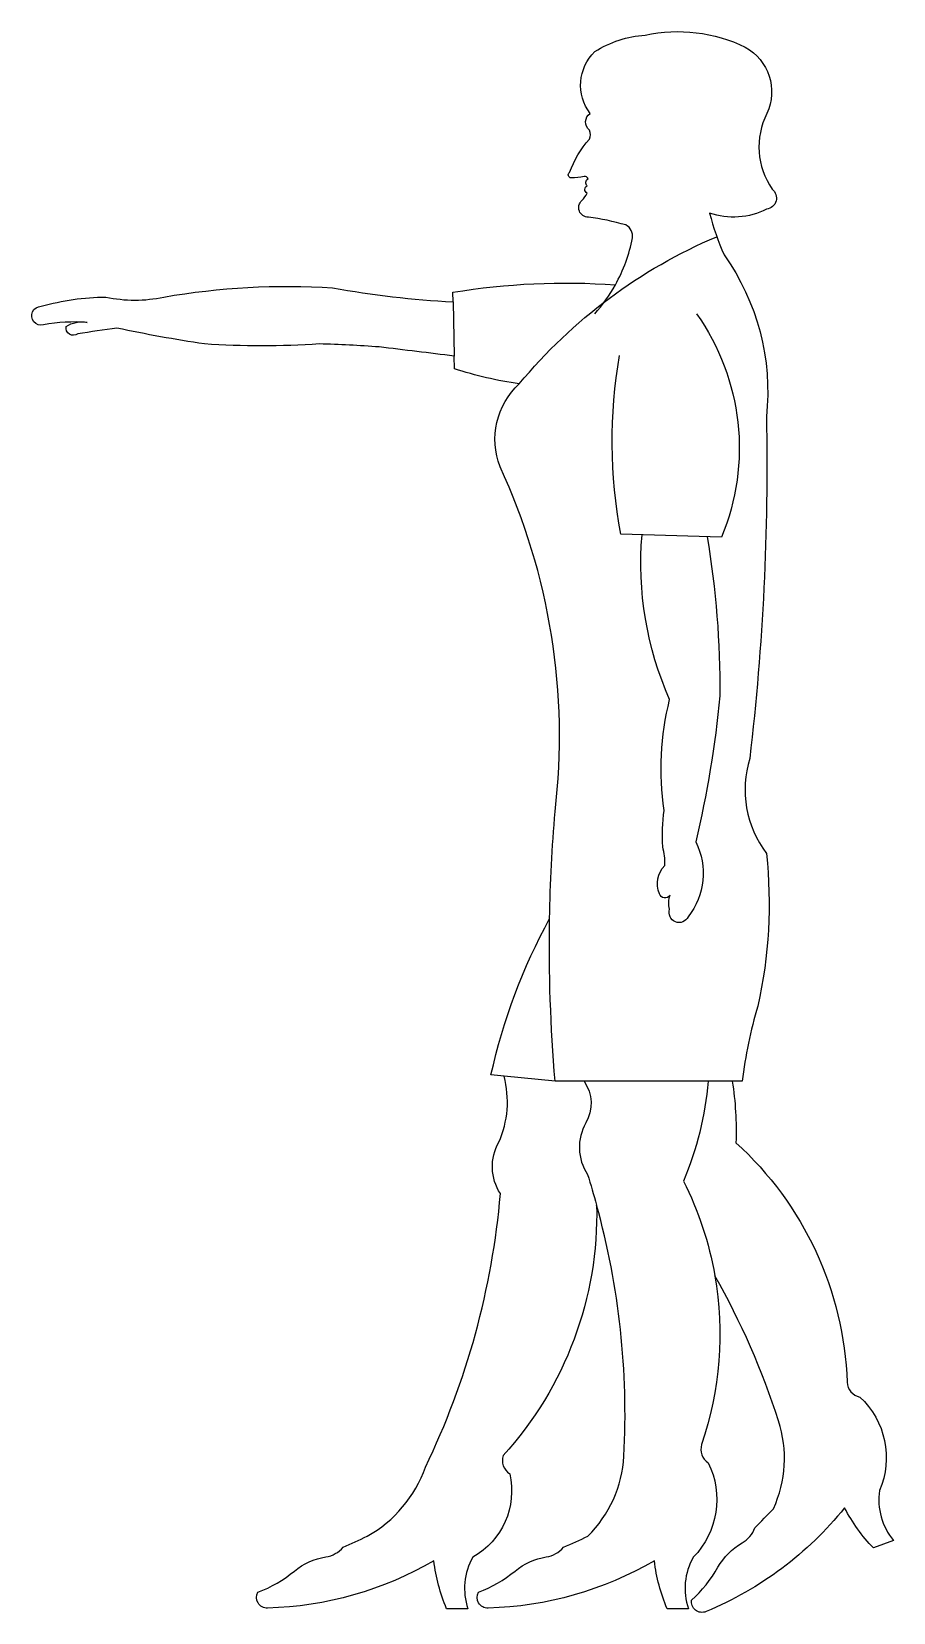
# Model space of a CAD drawing. Extents: x 19.34 to 20.24, y 17.93 to 19.58.
import ezdxf

# ---------------------------------------------------------------- set-up
doc = ezdxf.new("R2010")
doc.units = 0
doc.layers.get('0').update_dxf_attribs({"linetype": 'CONTINUOUS'})
doc.layers.add('CONTORXXNP----00', color=255, linetype='CONTINUOUS')

msp = doc.modelspace()

# ---------------------------------------------------------------- linework, layer by layer
at = {"color": 0}
for points in [[(19.8513, 19.2103, -0.042228), (19.7836, 19.2261), (19.7834, 19.2393, 0.001634), (19.7052, 19.2488, 0.014255), (19.6428, 19.252, -0.033977), (19.5228, 19.252, -0.015776), (19.4316, 19.2685, 0.009559), (19.3906, 19.2624, -0.6708), (19.3785, 19.27, -0.207267), (19.4006, 19.2744, 0.066082), (19.3549, 19.2718, -1.139409), (19.3524, 19.2912, -0.068429), (19.42, 19.3009, 0.10647), (19.4804, 19.3009, -0.058648), (19.6566, 19.3105, 0.033054), (19.7823, 19.2959), (19.7821, 19.3058, -0.059064), (19.9516, 19.3136, 0.07943), (19.9694, 19.3625, 0.315384), (19.9626, 19.376, 0.038811), (19.9234, 19.3842, -0.688492), (19.9166, 19.4016, 0.077851), (19.9221, 19.4093, -0.674979), (19.9223, 19.4167, -0.538846), (19.9231, 19.4241, 0.343291), (19.919, 19.4267, -0.0623), (19.9055, 19.4251, -0.750174), (19.9039, 19.4307, -0.094374), (19.9245, 19.4654, 0.204332), (19.9245, 19.4749, -0.50175), (19.9253, 19.4923, -0.380679), (19.9302, 19.5568, -0.123244), (19.9828, 19.574, -0.16802), (20.0871, 19.5614, -0.395475), (20.1096, 19.4923, 0.273222), (20.1152, 19.4133, -0.669601), (20.1094, 19.3926, -0.203998), (20.0499, 19.3883, 0.039627), (20.065, 19.3448, -0.183019), (20.1092, 19.1761, -0.033919), (20.0918, 18.8198, 0.241544), (20.1092, 18.7208, -0.082466), (20.1002, 18.5617, 0.042566), (20.0839, 18.4833), (20.0736, 18.4833, -0.04637), (20.0774, 18.4192, -0.202005), (20.1934, 18.1695, 0.350769), (20.2066, 18.1541, -0.317249), (20.2273, 18.0566, 0.215295), (20.2417, 18.0046), (20.2209, 17.9967, -0.070328), (20.1907, 18.0385, -0.1251), (20.0463, 17.9304, -0.584237), (20.031, 17.9424, 0.08168), (20.0586, 17.9766, -0.133718), (20.0839, 18.002, 0.177776), (20.0971, 18.0178, 0.007424), (20.1165, 18.0376, 0.187588), (20.1219, 18.1291, 0.05068), (20.0554, 18.2806, -0.126419), (20.0416, 18.1046, 0.350769), (20.0485, 18.0856, -0.317249), (20.0329, 17.9871, 0.215295), (20.0278, 17.9334), (20.0056, 17.9334, -0.070328), (19.9923, 17.9833, -0.1251), (19.8188, 17.934, -0.584237), (19.8088, 17.9506, 0.08168), (19.8469, 17.9727, -0.133718), (19.8795, 17.9874, 0.177776), (19.8976, 17.9974, 0.007424), (19.9228, 18.009, 0.187588), (19.9605, 18.0925, 0.080956), (19.932, 18.3542, -0.192883), (19.8346, 18.0931, 0.350769), (19.8414, 18.0741, -0.33246), (19.8028, 17.9871, 0.215295), (19.7978, 17.9334), (19.7755, 17.9334, -0.070328), (19.7622, 17.9833, -0.1251), (19.5887, 17.934, -0.584237), (19.5787, 17.9506, 0.08168), (19.6168, 17.9727, -0.133718), (19.6495, 17.9874, 0.177776), (19.6675, 17.9974, 0.007424), (19.6927, 18.009, 0.18251), (19.7534, 18.081, 0.091407), (19.8317, 18.3661, -0.284462), (19.83, 18.4197, 0.172379), (19.8354, 18.4885), (19.8218, 18.4899, -0.069415), (19.883, 18.653, -0.016657), (19.8887, 18.7645, 0.138495), (19.8313, 19.124, -0.308201), (19.8513, 19.2103, -0.120699)], [(19.8513, 19.2103, -0.120699), (20.0574, 19.3638, -0.104048)], [(19.93, 19.2834, 0.056437), (19.9516, 19.3136, 0.315384)], [(19.7823, 19.2959), (19.7834, 19.2393, 0.074521)], [(20.0362, 19.2834, -0.258614), (20.0623, 19.0505), (19.9574, 19.0537, -0.089989), (19.9559, 19.2398, -1.102247)], [(20.0473, 19.051, -0.042788), (20.0607, 18.885, -0.033128), (20.0354, 18.7328, -0.292644), (20.0276, 18.6548, -0.946519), (20.0082, 18.6626, -0.142703), (20.0086, 18.6774, -0.663151), (19.9976, 18.6788, -0.292844), (20.0031, 18.7084, 0.086588), (20.001, 18.7277, -0.050512), (20.0024, 18.7656, -0.097497), (20.0082, 18.8812, -0.126231), (19.9794, 19.053, 13.456327)], [(20.0736, 18.4833), (19.8887, 18.4833, -0.025345), (19.883, 18.653, 0.138495)], [(19.8887, 18.4833), (19.8354, 18.4885, -0.069415)], [(19.919, 18.4833, -0.289148), (19.9208, 18.4398, 0.284462), (19.9225, 18.3862, -0.010218), (19.932, 18.3542, -0.187588)], [(20.0485, 18.4833, -0.077679), (20.0226, 18.3793, -0.073704), (20.0554, 18.2806, 0.350769)]]:
    msp.add_lwpolyline(points, format="xyb", dxfattribs=at)
at = {"layer": 'CONTORXXNP----00'}
msp.add_lwpolyline([(19.8513, 19.2103, -0.042228), (19.7836, 19.2261), (19.7834, 19.2393, 0.001634), (19.7052, 19.2488, 0.014255), (19.6428, 19.252, -0.033977), (19.5228, 19.252, -0.015776), (19.4316, 19.2685, 0.009559), (19.3906, 19.2624, -0.6708), (19.3785, 19.27, -0.207267), (19.4006, 19.2744, 0.066082), (19.3549, 19.2718, -1.139409), (19.3524, 19.2912, -0.068429), (19.42, 19.3009, 0.10647), (19.4804, 19.3009, -0.058648), (19.6566, 19.3105, 0.033054), (19.7823, 19.2959), (19.7821, 19.3058, -0.059064), (19.9516, 19.3136, 0.07943), (19.9694, 19.3625, 0.315384), (19.9626, 19.376, 0.038811), (19.9234, 19.3842, -0.688492), (19.9166, 19.4016, 0.077851), (19.9221, 19.4093, -0.674979), (19.9223, 19.4167, -0.538846), (19.9231, 19.4241, 0.343291), (19.919, 19.4267, -0.0623), (19.9055, 19.4251, -0.750174), (19.9039, 19.4307, -0.094374), (19.9245, 19.4654, 0.204332), (19.9245, 19.4749, -0.50175), (19.9253, 19.4923, -0.380679), (19.9302, 19.5568, -0.123244), (19.9828, 19.574, -0.16802), (20.0871, 19.5614, -0.395475), (20.1096, 19.4923, 0.273222), (20.1152, 19.4133, -0.669601), (20.1094, 19.3926, -0.203998), (20.0499, 19.3883, 0.039627), (20.065, 19.3448, -0.183019), (20.1092, 19.1761, -0.033919), (20.0918, 18.8198, 0.241544), (20.1092, 18.7208, -0.082466), (20.1002, 18.5617, 0.042566), (20.0839, 18.4833), (20.0736, 18.4833, -0.04637), (20.0774, 18.4192, -0.202005), (20.1934, 18.1695, 0.350769), (20.2066, 18.1541, -0.317249), (20.2273, 18.0566, 0.215295), (20.2417, 18.0046), (20.2209, 17.9967, -0.070328), (20.1907, 18.0385, -0.1251), (20.0463, 17.9304, -0.584237), (20.031, 17.9424, 0.08168), (20.0586, 17.9766, -0.133718), (20.0839, 18.002, 0.177776), (20.0971, 18.0178, 0.007424), (20.1165, 18.0376, 0.187588), (20.1219, 18.1291, 0.05068), (20.0554, 18.2806, -0.126419), (20.0416, 18.1046, 0.350769), (20.0485, 18.0856, -0.317249), (20.0329, 17.9871, 0.215295), (20.0278, 17.9334), (20.0056, 17.9334, -0.070328), (19.9923, 17.9833, -0.1251), (19.8188, 17.934, -0.584237), (19.8088, 17.9506, 0.08168), (19.8469, 17.9727, -0.133718), (19.8795, 17.9874, 0.177776), (19.8976, 17.9974, 0.007424), (19.9228, 18.009, 0.187588), (19.9605, 18.0925, 0.080956), (19.932, 18.3542, -0.192883), (19.8346, 18.0931, 0.350769), (19.8414, 18.0741, -0.33246), (19.8028, 17.9871, 0.215295), (19.7978, 17.9334), (19.7755, 17.9334, -0.070328), (19.7622, 17.9833, -0.1251), (19.5887, 17.934, -0.584237), (19.5787, 17.9506, 0.08168), (19.6168, 17.9727, -0.133718), (19.6495, 17.9874, 0.177776), (19.6675, 17.9974, 0.007424), (19.6927, 18.009, 0.18251), (19.7534, 18.081, 0.091407), (19.8317, 18.3661, -0.284462), (19.83, 18.4197, 0.172379), (19.8354, 18.4885), (19.8218, 18.4899, -0.069415), (19.883, 18.653, -0.016657), (19.8887, 18.7645, 0.138495), (19.8313, 19.124, -0.308201), (19.8513, 19.2103, -0.120699)], format="xyb", dxfattribs=at)

doc.saveas('drawing.dxf')
